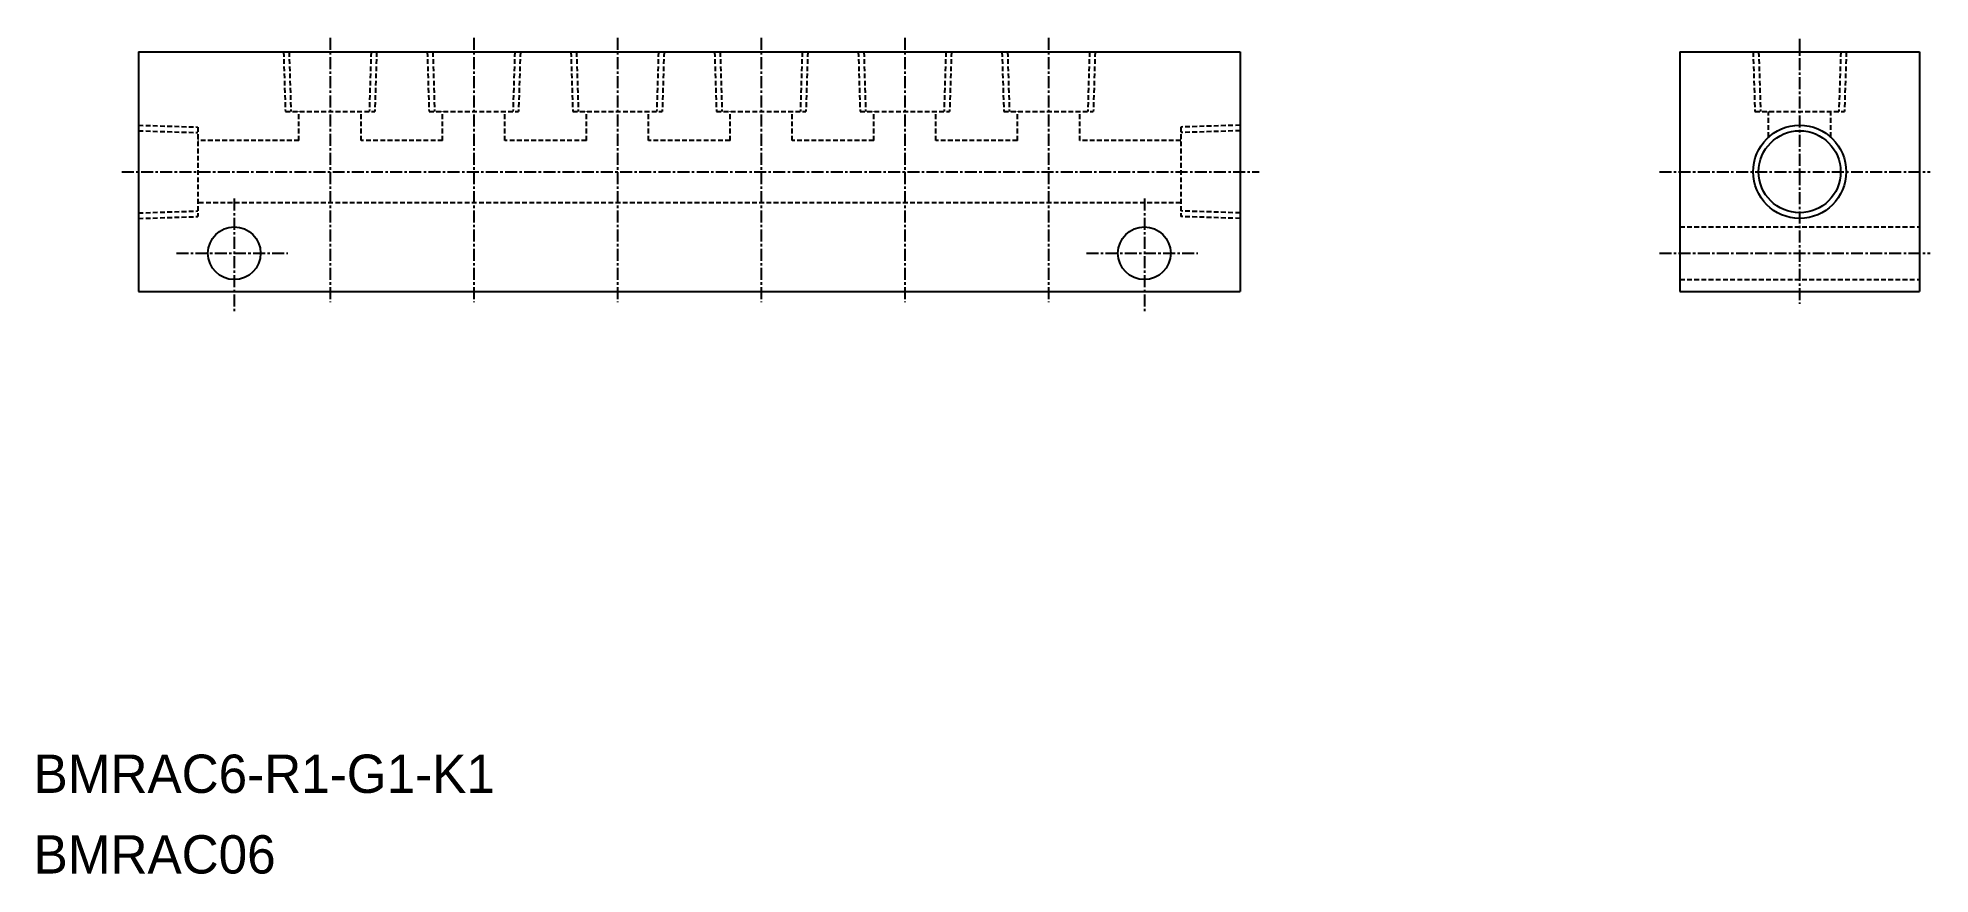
# Model space of a CAD drawing. Extents: x 710 to 907, y 332 to 419.
import ezdxf

# ---------------------------------------------------------------- set-up
doc = ezdxf.new("R2010")
doc.units = 0
doc.linetypes.add('CENTER', pattern=[2, 1.25, -0.25, 0.25, -0.25])
doc.linetypes.add('DASHED', pattern=[0.75, 0.5, -0.25])
doc.layers.get('0').update_dxf_attribs({"linetype": 'CONTINUOUS'})
doc.layers.add('CENTER', color=1, linetype='CENTER')

msp = doc.modelspace()

# ---------------------------------------------------------------- linework, layer by layer
at = {"color": 7, "linetype": 'CONTINUOUS'}
for p, q in [((720.34, 417.42), (720.34, 392.42)), ((720.34, 417.42), (835.34, 417.42)), ((835.34, 417.42), (835.34, 392.42)), ((720.34, 392.42), (835.34, 392.42))]:
    msp.add_line(p, q, dxfattribs=at)
at = {"color": 3, "linetype": 'DASHED'}
for p, q in [((735.48, 417.42), (735.67, 411.22)), ((736.06, 417.42), (736.25, 411.22)), ((744.62, 417.42), (744.43, 411.22)), ((745.2, 417.42), (745.01, 411.22)), ((750.48, 417.42), (750.67, 411.22)), ((751.06, 417.42), (751.25, 411.22)), ((759.62, 417.42), (759.43, 411.22)), ((760.2, 417.42), (760.01, 411.22)), ((765.48, 417.42), (765.67, 411.22)), ((766.06, 417.42), (766.25, 411.22)), ((774.62, 417.42), (774.43, 411.22)), ((775.2, 417.42), (775.01, 411.22)), ((780.48, 417.42), (780.67, 411.22)), ((781.06, 417.42), (781.25, 411.22)), ((789.62, 417.42), (789.43, 411.22)), ((790.2, 417.42), (790.01, 411.22)), ((795.48, 417.42), (795.67, 411.22)), ((796.06, 417.42), (796.25, 411.22)), ((804.62, 417.42), (804.43, 411.22)), ((805.2, 417.42), (805.01, 411.22)), ((810.48, 417.42), (810.67, 411.22)), ((811.06, 417.42), (811.25, 411.22)), ((819.62, 417.42), (819.43, 411.22)), ((820.2, 417.42), (820.01, 411.22)), ((888.89, 417.42), (889.08, 411.22)), ((889.47, 417.42), (889.67, 411.22)), ((898.04, 417.42), (897.84, 411.22)), ((898.62, 417.42), (898.42, 411.22)), ((735.67, 411.22), (745.01, 411.22)), ((737.09, 408.17), (737.09, 411.22)), ((743.59, 408.17), (743.59, 411.22)), ((750.67, 411.22), (760.01, 411.22)), ((752.09, 408.17), (752.09, 411.22)), ((758.59, 408.17), (758.59, 411.22)), ((765.67, 411.22), (775.01, 411.22)), ((767.09, 408.17), (767.09, 411.22)), ((773.59, 408.17), (773.59, 411.22)), ((780.67, 411.22), (790.01, 411.22)), ((782.09, 408.17), (782.09, 411.22)), ((788.59, 408.17), (788.59, 411.22)), ((795.67, 411.22), (805.01, 411.22)), ((797.09, 408.17), (797.09, 411.22)), ((803.59, 408.17), (803.59, 411.22)), ((810.67, 411.22), (820.01, 411.22)), ((812.09, 408.17), (812.09, 411.22)), ((818.59, 408.17), (818.59, 411.22)), ((889.08, 411.22), (898.42, 411.22)), ((890.5, 408.54), (890.5, 411.22)), ((897, 408.54), (897, 411.22)), ((720.34, 409.78), (726.54, 409.59)), ((720.34, 409.2), (726.54, 409.01)), ((726.54, 409.59), (726.54, 400.25)), ((835.34, 409.78), (829.14, 409.59)), ((829.14, 409.59), (829.14, 400.25)), ((835.34, 409.2), (829.14, 409.01)), ((737.09, 408.17), (726.54, 408.17)), ((752.09, 408.17), (743.59, 408.17)), ((767.09, 408.17), (758.59, 408.17)), ((782.09, 408.17), (773.59, 408.17)), ((797.09, 408.17), (788.59, 408.17)), ((812.09, 408.17), (803.59, 408.17)), ((829.14, 408.17), (818.59, 408.17)), ((829.14, 401.67), (726.54, 401.67)), ((720.34, 400.63), (726.54, 400.83)), ((720.34, 400.05), (726.54, 400.25)), ((835.34, 400.63), (829.14, 400.83)), ((835.34, 400.05), (829.14, 400.25)), ((881.25, 399.17), (906.25, 399.17)), ((881.25, 393.67), (906.25, 393.67))]:
    msp.add_line(p, q, dxfattribs=at)
for p, q in [((881.25, 417.42), (906.25, 417.42)), ((881.25, 417.42), (881.25, 392.42)), ((906.25, 417.42), (906.25, 392.42)), ((881.25, 411.17), (881.25, 411.17)), ((881.25, 404.92), (881.25, 404.92)), ((881.25, 392.42), (906.25, 392.42))]:
    msp.add_line(p, q)
at = {"color": 3, "linetype": 'CONTINUOUS'}
msp.add_circle((893.75, 404.92), 4.86, dxfattribs=at)
at = {"color": 7, "linetype": 'CONTINUOUS'}
for centre, radius in [((893.75, 404.92), 4.28), ((730.34, 396.42), 2.75), ((825.34, 396.42), 2.75)]:
    msp.add_circle(centre, radius, dxfattribs=at)
at = {"layer": 'CENTER', "color": 1, "linetype": 'CENTER'}
for p, q in [((740.34, 418.89), (740.34, 391.32)), ((755.34, 418.89), (755.34, 391.32)), ((770.34, 418.89), (770.34, 391.32)), ((785.34, 418.89), (785.34, 391.32)), ((800.34, 418.89), (800.34, 391.32)), ((815.34, 418.89), (815.34, 391.32)), ((893.75, 418.78), (893.75, 391.14)), ((718.61, 404.92), (837.32, 404.92)), ((879.11, 404.92), (907.37, 404.92)), ((730.34, 402.12), (730.34, 390.19)), ((825.34, 402.12), (825.34, 390.19)), ((724.3, 396.42), (735.92, 396.42)), ((819.3, 396.42), (830.92, 396.42)), ((879.11, 396.42), (907.37, 396.42))]:
    msp.add_line(p, q, dxfattribs=at)

# ---------------------------------------------------------------- texts
at = {"color": 7, "linetype": 'CONTINUOUS'}
for s, p in [('BMRAC6-R1-G1-K1', (709.39, 340.12)), ('BMRAC06', (709.39, 331.71))]:
    msp.add_text(s, height=4, dxfattribs=at).set_placement(p)

doc.saveas('drawing.dxf')
